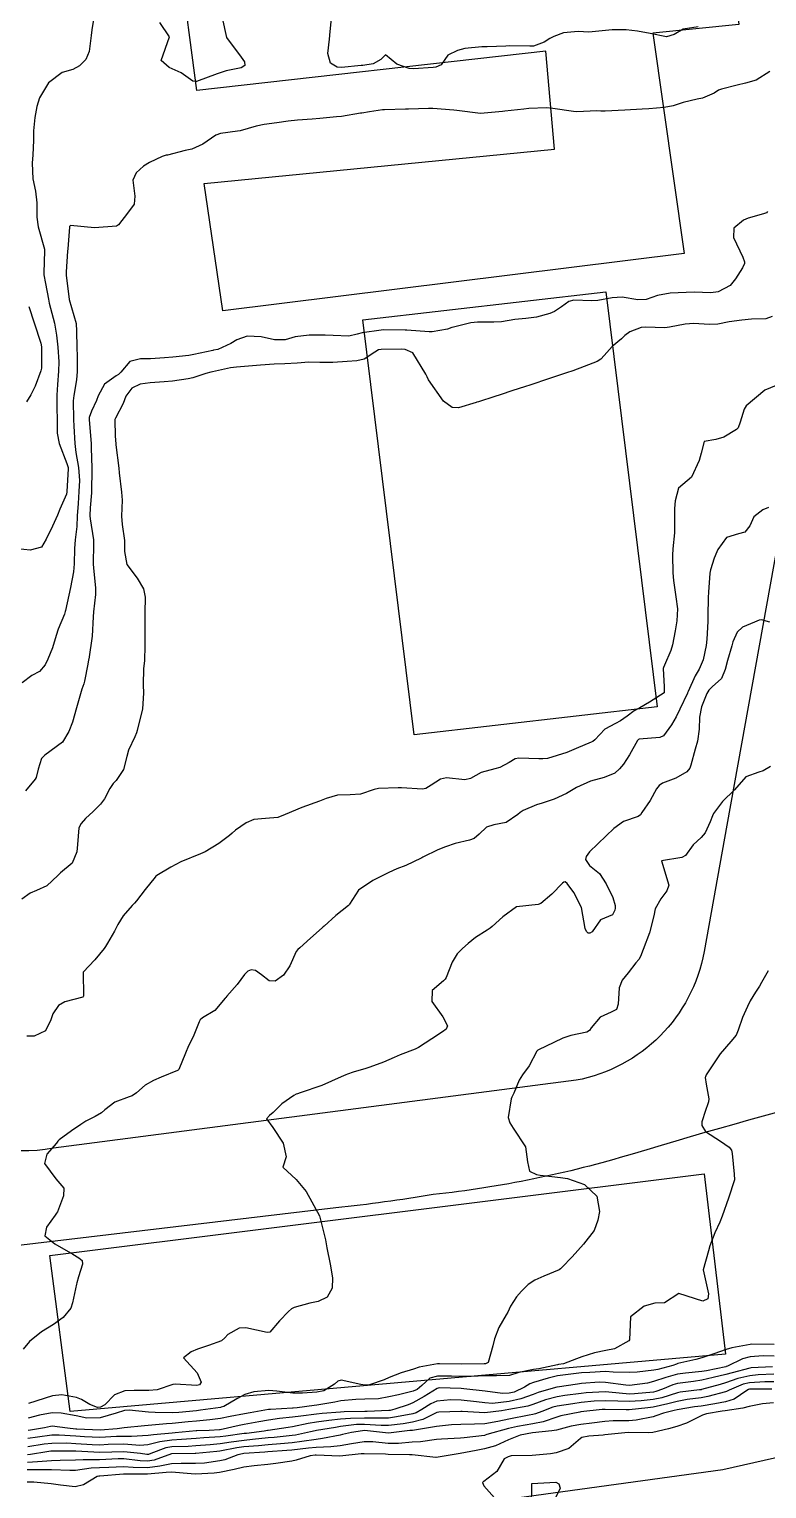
# Model space of a CAD drawing. Header units: metres. Extents: x 286371 to 293043, y 7462578 to 7466404.
# Drawn here: x 292147.9 to 292209.3, y 7462792.6 to 7462914.2 of the extents above; entities that cross this region are included whole.
import ezdxf

# ---------------------------------------------------------------- set-up
doc = ezdxf.new("R2010")
doc.units = ezdxf.units.M
doc.header["$MEASUREMENT"] = 0
for name, color, linetype in [('Curvas de Nivel 1m', 11, 'Continuous'), ('Curvas de Nivel 5m', 15, 'Continuous'), ('Edificações', 30, 'Continuous'), ('Linha Férrea', 20, 'Continuous'), ('Vias primárias', 230, 'Continuous')]:
    doc.layers.add(name, color=color, linetype=linetype)

msp = doc.modelspace()

# ---------------------------------------------------------------- linework, layer by layer
at = {"layer": 'Curvas de Nivel 1m', "flags": 128}
for points, elevation in [([(292153.39, 7462915.65), (292153.12, 7462914.13), (292153.07, 7462913.65), (292152.91, 7462912.32), (292152.63, 7462911.66), (292152.11, 7462911.11), (292151.55, 7462910.81), (292150.67, 7462910.57), (292149.53, 7462909.7), (292148.78, 7462908.46), (292148.55, 7462907.72), (292148.39, 7462906.82), (292148.27, 7462905.72), (292148.27, 7462904.91), (292148.23, 7462903.72), (292148.15, 7462903.01), (292148.21, 7462901.72), (292148.43, 7462900.69), (292148.54, 7462899.72), (292148.55, 7462898.53), (292148.66, 7462897.71), (292149.18, 7462895.84), (292149.2, 7462895.71), (292149.13, 7462893.87), (292149.14, 7462893.71), (292149.27, 7462892.99), (292149.51, 7462891.7), (292149.59, 7462891.36), (292150.03, 7462889.69), (292150.2, 7462888.7), (292150.31, 7462887.69), (292150.38, 7462886.48), (292150.36, 7462885.69), (292150.27, 7462884.57), (292150.22, 7462883.69), (292150.22, 7462882.58), (292150.23, 7462881.69), (292150.25, 7462880.52), (292150.4, 7462879.68), (292151.05, 7462878), (292151.15, 7462877.67), (292151.16, 7462877.55), (292151.06, 7462875.67), (292151.05, 7462875.64), (292151.01, 7462875.44), (292150.47, 7462874.21), (292150.26, 7462873.69), (292149.86, 7462872.8), (292149.34, 7462871.7), (292148.94, 7462871.03), (292147.99, 7462870.78), (292146.94, 7462870.89)], 733), ([(292203.61, 7462914.36), (292202.34, 7462914.16), (292201.6, 7462913.74), (292200.96, 7462913.54), (292199.6, 7462913.82), (292198.54, 7462914.01), (292197.6, 7462914.11), (292196.45, 7462914.13), (292195.6, 7462914.03), (292194.5, 7462913.92), (292193.6, 7462913.97), (292192.4, 7462913.86), (292191.59, 7462913.57), (292191.26, 7462913.39), (292190.78, 7462913.08), (292189.9, 7462912.77), (292189.58, 7462912.75), (292187.92, 7462912.78), (292187.58, 7462912.77), (292186.03, 7462912.7), (292185.58, 7462912.69), (292184.19, 7462912.56), (292183.57, 7462912.4), (292182.76, 7462912), (292182.21, 7462911.2), (292181.75, 7462911.01), (292181.55, 7462910.99), (292179.9, 7462910.88), (292179.55, 7462910.91), (292178.53, 7462911.26), (292177.57, 7462912.03), (292177.18, 7462911.66), (292176.55, 7462911.29), (292175.69, 7462911.16), (292175.55, 7462911.15), (292173.9, 7462910.98), (292173.55, 7462911.01), (292172.99, 7462911.34), (292172.77, 7462912.15), (292172.9, 7462913.34), (292172.96, 7462913.99), (292173.1, 7462915.34)], 733), ([(292163.99, 7462915.11), (292164.34, 7462913.47), (292165.57, 7462911.84), (292165.84, 7462911.45), (292165.87, 7462911.14), (292165.56, 7462910.96), (292164.32, 7462910.7), (292163.55, 7462910.45), (292161.84, 7462909.82), (292161.54, 7462909.84), (292160.56, 7462910.54), (292159.56, 7462910.99), (292158.9, 7462911.56), (292159.59, 7462913.54), (292158.78, 7462914.73)], 733), ([(292209.55, 7462910.64), (292208.42, 7462909.92), (292207.54, 7462909.68), (292206.84, 7462909.52), (292205.53, 7462909.17), (292205.3, 7462909.08), (292204.92, 7462908.85), (292203.96, 7462908.43), (292203.52, 7462908.33), (292202.34, 7462908.06), (292201.51, 7462907.79), (292200.78, 7462907.64), (292199.5, 7462907.54), (292198.94, 7462907.51), (292197.5, 7462907.42), (292195.85, 7462907.35), (292195.5, 7462907.35), (292195.15, 7462907.36), (292193.5, 7462907.29), (292193.22, 7462907.31), (292191.5, 7462907.58), (292190.96, 7462907.62), (292189.5, 7462907.56), (292189.08, 7462907.52), (292187.5, 7462907.35), (292187.3, 7462907.32), (292185.49, 7462907.15), (292183.5, 7462907.41), (292183.25, 7462907.44), (292181.5, 7462907.58), (292181.14, 7462907.58), (292179.5, 7462907.52), (292179.23, 7462907.52), (292177.5, 7462907.46), (292177.33, 7462907.45), (292176.23, 7462907.29), (292175.6, 7462907.19), (292175.49, 7462907.17), (292173.91, 7462906.91), (292173.49, 7462906.86), (292172.1, 7462906.74), (292171.48, 7462906.68), (292170.26, 7462906.6), (292169.48, 7462906.5), (292168.53, 7462906.36), (292167.48, 7462906.24), (292166.81, 7462906.1), (292165.47, 7462905.72), (292165.25, 7462905.68), (292163.83, 7462905.49), (292163.46, 7462905.35), (292162.37, 7462904.6), (292161.45, 7462904.19), (292160.91, 7462904.06), (292159.44, 7462903.69), (292159.33, 7462903.67), (292158.98, 7462903.56), (292157.93, 7462903.08), (292157.43, 7462902.77), (292156.81, 7462902.2), (292156.54, 7462901.6), (292156.7, 7462900.28), (292156.64, 7462899.6), (292156.11, 7462898.86), (292155.35, 7462897.89), (292155.18, 7462897.78), (292153.34, 7462897.64), (292151.35, 7462897.83), (292151.27, 7462897.75), (292151.26, 7462897.68), (292151.12, 7462895.88), (292151.11, 7462895.68), (292150.99, 7462893.97), (292151, 7462893.68), (292151.25, 7462891.67), (292151.82, 7462889.67), (292151.85, 7462889.03), (292151.88, 7462887.66), (292151.91, 7462886.94), (292151.92, 7462885.66), (292151.86, 7462884.96), (292151.62, 7462883.67), (292151.58, 7462883.22), (292151.6, 7462881.67), (292151.64, 7462881.12), (292151.71, 7462879.66), (292151.8, 7462878.92), (292152.03, 7462877.66), (292152.1, 7462876.59), (292152.06, 7462875.66), (292151.98, 7462874.68), (292151.92, 7462873.66), (292151.87, 7462872.76), (292151.75, 7462871.66), (292151.69, 7462870.92), (292151.65, 7462869.66), (292151.61, 7462868.97), (292151.36, 7462867.67), (292150.94, 7462865.76), (292150.92, 7462865.68), (292150.86, 7462865.47), (292150.33, 7462864.2), (292150.15, 7462863.69), (292149.85, 7462862.66), (292149.48, 7462861.7), (292149.25, 7462861.24), (292148.78, 7462860.68), (292148.14, 7462860.35), (292147.34, 7462859.74)], 732), ([(292209.38, 7462898.99), (292209.29, 7462898.88), (292209.04, 7462898.79), (292207.75, 7462898.43), (292207.37, 7462898.27), (292206.58, 7462897.6), (292206.54, 7462896.83), (292207.31, 7462895.18), (292207.46, 7462894.81), (292207.46, 7462894.65), (292207.3, 7462894.29), (292206.71, 7462893.39), (292206.26, 7462892.83), (292205.27, 7462892.29), (292204.64, 7462892.23), (292203.26, 7462892.27), (292201.94, 7462892.22), (292201.26, 7462892.18), (292200.2, 7462891.99), (292199.26, 7462891.67), (292198.58, 7462891.63), (292197.26, 7462891.86), (292196.44, 7462891.8), (292195.26, 7462891.58), (292194.71, 7462891.56), (292193.26, 7462891.61), (292192.82, 7462891.49), (292192.23, 7462891.05), (292191.64, 7462890.67), (292191.25, 7462890.5), (292190.13, 7462890.19), (292189.24, 7462890.09), (292188.35, 7462890), (292187.23, 7462889.81), (292186.6, 7462889.77), (292185.23, 7462889.78), (292184.68, 7462889.71), (292183.23, 7462889.37), (292183.09, 7462889.32), (292182.72, 7462889.19), (292181.45, 7462888.98), (292181.22, 7462888.98), (292179.35, 7462889.11), (292179.22, 7462889.11), (292177.37, 7462889.13), (292177.22, 7462889.12), (292175.63, 7462888.88), (292175.22, 7462888.77), (292174.51, 7462888.61), (292173.21, 7462888.65), (292172.55, 7462888.69), (292171.21, 7462888.7), (292170.06, 7462888.54), (292169.21, 7462888.3), (292168.34, 7462888.29), (292167.21, 7462888.54), (292166.06, 7462888.6), (292165.21, 7462888.3), (292164.69, 7462887.99), (292163.63, 7462887.49), (292163.25, 7462887.43), (292163.19, 7462887.42), (292161.63, 7462887.07), (292161.19, 7462887), (292159.87, 7462886.86), (292159.18, 7462886.8), (292158.02, 7462886.73), (292157.18, 7462886.71), (292156.28, 7462886.49), (292155.54, 7462885.61), (292155.35, 7462885.42), (292155.16, 7462885.3), (292154.17, 7462884.6), (292153.66, 7462883.64), (292153.52, 7462883.25), (292153.11, 7462882.37), (292152.92, 7462881.83), (292152.91, 7462881.65), (292153.06, 7462879.66), (292153.07, 7462879.27), (292153.12, 7462877.64), (292153.12, 7462877.57), (292153.11, 7462875.64), (292153.11, 7462875.55), (292152.99, 7462874.32), (292152.96, 7462873.67), (292152.95, 7462873.64), (292152.98, 7462873.4), (292153.27, 7462871.64), (292153.28, 7462871.31), (292153.24, 7462869.64), (292153.26, 7462869.29), (292153.44, 7462867.64), (292153.43, 7462867.09), (292153.27, 7462865.64), (292153.25, 7462865.23), (292153.17, 7462863.64), (292152.87, 7462861.72), (292152.85, 7462861.65), (292152.79, 7462861.29), (292152.53, 7462859.89), (292152.46, 7462859.66), (292152.3, 7462859.2), (292151.85, 7462857.67), (292151.51, 7462856.47), (292151.22, 7462855.68), (292150.69, 7462854.79), (292149.22, 7462853.71), (292148.95, 7462853.43), (292148.66, 7462852.55), (292148.49, 7462851.87), (292148.4, 7462851.72), (292147.6, 7462850.76)], 731), ([(292147.89, 7462891.08), (292148.32, 7462889.72), (292148.88, 7462888.03), (292148.95, 7462887.71), (292148.93, 7462885.95), (292148.89, 7462885.71), (292148.41, 7462884.45), (292148.04, 7462883.72), (292147.7, 7462883.15)], 734), ([(292210.71, 7462884.76), (292209.14, 7462884.12), (292207.59, 7462882.82), (292207.42, 7462882.52), (292207.1, 7462881.44), (292206.94, 7462880.98), (292206.78, 7462880.83), (292205.73, 7462880.2), (292205.08, 7462880), (292204.11, 7462879.83), (292203.85, 7462878.87), (292203.68, 7462878.25), (292203.03, 7462876.88), (292201.97, 7462875.95), (292201.69, 7462874.9), (292201.63, 7462874.27), (292201.62, 7462872.9), (292201.62, 7462872.24), (292201.49, 7462870.91), (292201.46, 7462870.38), (292201.49, 7462868.91), (292201.54, 7462868.27), (292201.73, 7462866.9), (292201.87, 7462865.9), (292201.82, 7462864.9), (292201.67, 7462864.07), (292201.46, 7462862.9), (292201.31, 7462862.42), (292200.8, 7462861.22), (292200.7, 7462861.01), (292200.69, 7462860.92), (292200.76, 7462859.41), (292200.77, 7462858.91), (292199.55, 7462858.14), (292198.74, 7462857.66), (292198.27, 7462857.41), (292197.7, 7462856.96), (292197.12, 7462856.57), (292196.71, 7462856.36), (292195.83, 7462855.87), (292194.99, 7462855), (292194.83, 7462854.86), (292194.69, 7462854.79), (292193.44, 7462854.26), (292192.68, 7462853.95), (292191.05, 7462853.45), (292190.67, 7462853.4), (292190.34, 7462853.41), (292188.68, 7462853.48), (292188.37, 7462853.42), (292187.86, 7462853.12), (292187.1, 7462852.7), (292186.66, 7462852.57), (292185.54, 7462852.27), (292184.65, 7462851.76), (292184.18, 7462851.65), (292182.65, 7462851.83), (292182.14, 7462851.72), (292181.37, 7462851.21), (292180.92, 7462850.94), (292180.64, 7462850.88), (292178.9, 7462850.99), (292178.64, 7462850.99), (292176.98, 7462850.94), (292176.64, 7462850.86), (292175.48, 7462850.46), (292174.63, 7462850.41), (292173.58, 7462850.38), (292172.63, 7462850.11), (292172.08, 7462849.9), (292170.61, 7462849.37), (292169.23, 7462848.77), (292168.6, 7462848.53), (292167.58, 7462848.44), (292166.6, 7462848.35), (292165.97, 7462848.07), (292165.09, 7462847.46), (292164.81, 7462847.23), (292164.58, 7462847.04), (292163.7, 7462846.35), (292162.56, 7462845.67), (292162.18, 7462845.5), (292160.54, 7462844.84), (292159.7, 7462844.38), (292158.53, 7462843.7), (292158.45, 7462843.64), (292158.39, 7462843.57), (292157.56, 7462842.52), (292156.85, 7462841.59), (292156.68, 7462841.4), (292156.49, 7462841.2), (292155.74, 7462840.34), (292155.29, 7462839.61), (292155.02, 7462839.05), (292154.44, 7462838.05), (292154.27, 7462837.79), (292154.15, 7462837.63), (292153.38, 7462836.68), (292152.4, 7462835.65), (292152.43, 7462833.65), (292152.42, 7462833.61), (292152.37, 7462833.57), (292150.87, 7462833.17), (292150.36, 7462832.86), (292149.88, 7462832.17), (292149.73, 7462831.69), (292149.27, 7462830.75), (292148.32, 7462830.33), (292147.71, 7462830.33)], 729), ([(292209.45, 7462874.34), (292208.99, 7462874.16), (292208.23, 7462873.56), (292207.9, 7462872.81), (292207.49, 7462872.29), (292206.96, 7462872.15), (292205.96, 7462871.84), (292205.24, 7462870.85), (292205.15, 7462870.64), (292204.93, 7462870.11), (292204.63, 7462869.15), (292204.58, 7462868.86), (292204.46, 7462867.29), (292204.43, 7462866.86), (292204.4, 7462865.32), (292204.4, 7462864.86), (292204.32, 7462863.38), (292204.25, 7462862.86), (292204.01, 7462861.65), (292203.68, 7462860.87), (292203.35, 7462860.31), (292202.76, 7462859.01), (292202.72, 7462858.92), (292202.71, 7462858.89), (292202.08, 7462857.54), (292201.76, 7462856.9), (292201.39, 7462856.23), (292200.7, 7462855.33), (292200.42, 7462855.19), (292198.7, 7462855.04), (292198.62, 7462855.02), (292198.56, 7462854.95), (292197.89, 7462853.74), (292197.37, 7462852.96), (292197.05, 7462852.57), (292196.65, 7462852.22), (292195.78, 7462851.86), (292194.64, 7462851.54), (292193.47, 7462851.03), (292192.63, 7462850.53), (292191.62, 7462850.06), (292190.61, 7462849.73), (292190.13, 7462849.57), (292189.03, 7462849.1), (292188.77, 7462848.93), (292188.6, 7462848.77), (292187.61, 7462848.1), (292186.59, 7462847.92), (292185.99, 7462847.73), (292185.36, 7462847.15), (292184.94, 7462846.78), (292184.57, 7462846.64), (292183.37, 7462846.37), (292182.56, 7462846.09), (292181.94, 7462845.82), (292180.67, 7462845.22), (292180.59, 7462845.18), (292180.54, 7462845.15), (292179.26, 7462844.52), (292178.53, 7462844.24), (292177.84, 7462843.95), (292176.51, 7462843.28), (292175.33, 7462842.48), (292174.57, 7462841.31), (292174.54, 7462841.26), (292174.48, 7462841.21), (292173.44, 7462840.36), (292172.46, 7462839.49), (292172.39, 7462839.42), (292172.31, 7462839.35), (292171.33, 7462838.47), (292170.43, 7462837.68), (292170.27, 7462837.54), (292170.15, 7462837.38), (292169.61, 7462836.18), (292169.07, 7462835.39), (292168.39, 7462834.89), (292167.89, 7462834.92), (292167.26, 7462835.43), (292166.74, 7462835.78), (292166.4, 7462835.83), (292166.12, 7462835.72), (292165.85, 7462835.45), (292165.22, 7462834.63), (292164.37, 7462833.64), (292164.29, 7462833.55), (292164.24, 7462833.48), (292163.37, 7462832.46), (292162.34, 7462831.84), (292162.16, 7462831.68), (292162.07, 7462831.51), (292161.56, 7462830.27), (292161.18, 7462829.52), (292160.92, 7462828.9), (292160.38, 7462827.53), (292160.32, 7462827.49), (292160.27, 7462827.47), (292158.91, 7462826.91), (292158.26, 7462826.63), (292157.58, 7462826.24), (292156.84, 7462825.59), (292156.49, 7462825.34), (292156.24, 7462825.26), (292155.03, 7462824.81), (292154.22, 7462824.19), (292153.92, 7462823.93), (292153.4, 7462823.64), (292152.62, 7462823.23), (292152.2, 7462822.97), (292151.43, 7462822.43), (292150.4, 7462821.68), (292150.29, 7462821.58), (292150.18, 7462821.42), (292149.39, 7462820.48), (292149.18, 7462819.7), (292150.14, 7462818.43), (292150.79, 7462817.67), (292150.78, 7462817.01), (292150.26, 7462815.68), (292150.2, 7462815.57), (292150.09, 7462815.41), (292149.35, 7462814.42), (292149.23, 7462813.7), (292150.05, 7462813.02), (292151.55, 7462812.15), (292152.04, 7462811.87), (292152.32, 7462811.65), (292152.36, 7462811.32), (292152.01, 7462810.29), (292151.88, 7462809.79), (292151.85, 7462809.66), (292151.53, 7462808.11), (292151.37, 7462807.66), (292150.75, 7462806.88), (292149.95, 7462806.3), (292148.94, 7462805.7), (292147.93, 7462804.89), (292147.41, 7462804.24)], 728), ([(292209.56, 7462864.78), (292208.86, 7462864.99), (292208.68, 7462864.97), (292208.29, 7462864.8), (292207.28, 7462864.38), (292206.84, 7462863.97), (292206.49, 7462863.16), (292206.4, 7462862.83), (292206.03, 7462861.61), (292205.85, 7462860.84), (292205.53, 7462860.09), (292204.76, 7462859.41), (292204.49, 7462859.13), (292204.33, 7462858.86), (292203.87, 7462857.74), (292203.7, 7462856.87), (292203.69, 7462855.88), (292203.55, 7462854.87), (292203.35, 7462854.21), (292203, 7462852.88), (292202.9, 7462852.64), (292202.66, 7462852.34), (292201.73, 7462851.81), (292200.64, 7462851.38), (292200.35, 7462851.2), (292200.14, 7462850.92), (292199.6, 7462849.95), (292198.92, 7462848.94), (292198.79, 7462848.76), (292198.6, 7462848.6), (292197.38, 7462848.18), (292196.58, 7462847.6), (292195.94, 7462846.99), (292194.55, 7462845.68), (292194.27, 7462845.29), (292194.22, 7462845.02), (292194.54, 7462844.53), (292195.38, 7462843.85), (292195.94, 7462842.99), (292196.5, 7462841.87), (292196.7, 7462841.19), (292196.69, 7462840.98), (292196.65, 7462840.81), (292196.48, 7462840.42), (292195.46, 7462840.01), (292194.78, 7462839.01), (292194.58, 7462838.89), (292194.45, 7462838.89), (292194.29, 7462839.02), (292194.2, 7462839.27), (292193.88, 7462841.02), (292193.26, 7462842.28), (292192.7, 7462843.04), (292192.52, 7462843.16), (292192.42, 7462843.14), (292192.31, 7462843.05), (292191.41, 7462842.15), (292190.49, 7462841.37), (292190.28, 7462841.29), (292188.48, 7462841.1), (292187.34, 7462840.25), (292186.46, 7462839.46), (292186.29, 7462839.3), (292186.04, 7462839.14), (292185.06, 7462838.54), (292184.44, 7462838.03), (292183.99, 7462837.62), (292183.55, 7462837.18), (292183.11, 7462836.49), (292182.62, 7462835.19), (292182.54, 7462835.05), (292182.39, 7462834.93), (292181.47, 7462834.12), (292181.44, 7462833.21), (292182.35, 7462831.94), (292182.74, 7462831.19), (292182.62, 7462830.9), (292182.33, 7462830.68), (292181.42, 7462830.1), (292180.31, 7462829.36), (292180.22, 7462829.31), (292180.04, 7462829.23), (292178.79, 7462828.75), (292178.29, 7462828.54), (292177.4, 7462828.16), (292176.28, 7462827.74), (292175.94, 7462827.63), (292174.89, 7462827.31), (292174.42, 7462827.16), (292174.27, 7462827.11), (292173.87, 7462826.92), (292172.26, 7462826.2), (292170.46, 7462825.59), (292170.25, 7462825.52), (292170.15, 7462825.48), (292169.95, 7462825.39), (292168.95, 7462824.68), (292168.22, 7462823.97), (292167.92, 7462823.72), (292167.67, 7462823.42), (292168.2, 7462822.71), (292169.06, 7462821.4), (292169.31, 7462820.26), (292169.04, 7462819.4), (292170.14, 7462818.38), (292170.96, 7462817.37), (292172.09, 7462815.35), (292172.57, 7462813.35), (292172.7, 7462812.7), (292172.97, 7462811.34), (292173.15, 7462810.2), (292173.13, 7462809.34), (292172.73, 7462808.59), (292171.98, 7462808.22), (292171.27, 7462808.07), (292169.97, 7462807.73), (292169.75, 7462807.61), (292169.5, 7462807.39), (292168.74, 7462806.62), (292167.94, 7462805.68), (292167.72, 7462805.64), (292165.95, 7462806.02), (292165.38, 7462806.01), (292164.45, 7462805.47), (292164.21, 7462805.19), (292163.93, 7462804.94), (292162.85, 7462804.56), (292161.92, 7462804.25), (292161.4, 7462804.03), (292160.77, 7462803.52), (292161.89, 7462802.27), (292162.22, 7462801.5), (292162.09, 7462801.28), (292161.87, 7462801.22), (292160.06, 7462801.34), (292159.87, 7462801.32), (292158.56, 7462800.86), (292157.86, 7462800.8), (292156.65, 7462800.8), (292155.87, 7462800.79), (292155.01, 7462800.46), (292154.22, 7462799.62), (292153.84, 7462799.41), (292153.61, 7462799.4), (292152.97, 7462799.64), (292152.27, 7462800.06), (292151.86, 7462800.22), (292150.63, 7462800.45), (292149.86, 7462800.37), (292147.85, 7462799.72)], 727), ([(292209.61, 7462852.78), (292209.02, 7462852.42), (292208.66, 7462852.31), (292207.56, 7462851.9), (292206.63, 7462850.82), (292205.61, 7462849.85), (292204.88, 7462848.85), (292204.78, 7462848.67), (292204.59, 7462848.16), (292204.18, 7462847.26), (292203.84, 7462846.87), (292203.18, 7462846.26), (292202.55, 7462845.37), (292202.25, 7462845.19), (292200.54, 7462844.91), (292201.15, 7462842.9), (292201, 7462842.42), (292200.5, 7462841.75), (292200.03, 7462840.92), (292199.9, 7462840.35), (292199.54, 7462838.93), (292199.03, 7462837.54), (292198.8, 7462836.95), (292198.66, 7462836.71), (292198.42, 7462836.41), (292197.77, 7462835.6), (292197.27, 7462834.97), (292197.03, 7462834.33), (292196.95, 7462832.98), (292196.79, 7462832.54), (292196.35, 7462832.31), (292195.45, 7462831.9), (292194.68, 7462831.01), (292194.55, 7462830.79), (292194.33, 7462830.64), (292192.99, 7462830.36), (292192.32, 7462830.15), (292191.58, 7462829.79), (292190.31, 7462829.18), (292190.24, 7462829.14), (292190.16, 7462829.08), (292189.53, 7462827.84), (292188.99, 7462827.09), (292188.71, 7462826.65), (292188.25, 7462825.56), (292188.1, 7462825.25), (292188.04, 7462825.11), (292187.79, 7462823.54), (292187.92, 7462823.11), (292188.21, 7462822.66), (292189.22, 7462821.09), (292189.38, 7462819.86), (292189.55, 7462819.08), (292190.14, 7462818.81), (292190.46, 7462818.75), (292192.14, 7462818.55), (292192.71, 7462818.46), (292194.13, 7462817.96), (292195.15, 7462817), (292195.38, 7462815.71), (292195.25, 7462815), (292194.94, 7462814.13), (292194.05, 7462813.01), (292193.12, 7462811.95), (292192.24, 7462811.04), (292192.13, 7462810.93), (292192.02, 7462810.85), (292190.75, 7462810.33), (292190.01, 7462810.01), (292189.45, 7462809.63), (292188.9, 7462809.09), (292188.47, 7462808.61), (292187.97, 7462807.82), (292187.75, 7462807.33), (292187.62, 7462807.11), (292187.02, 7462806.05), (292186.65, 7462805.12), (292186.51, 7462804.54), (292186.11, 7462803.13), (292185.9, 7462803.03), (292185.78, 7462803.02), (292183.9, 7462803.01), (292182.08, 7462803.02), (292181.9, 7462803.02), (292180.38, 7462802.74), (292179.89, 7462802.58), (292178.87, 7462802.27), (292177.88, 7462801.88), (292177.46, 7462801.69), (292176.24, 7462801.29), (292175.92, 7462801.25), (292175.87, 7462801.25), (292175.53, 7462801.3), (292173.88, 7462801.67), (292173.61, 7462801.6), (292173.34, 7462801.33), (292172.43, 7462800.78), (292171.86, 7462800.66), (292170.66, 7462800.58), (292169.86, 7462800.59), (292168.52, 7462800.75), (292167.86, 7462800.8), (292166.6, 7462800.7), (292165.86, 7462800.48), (292165.19, 7462800.12), (292164.11, 7462799.47), (292163.9, 7462799.41), (292163.84, 7462799.4), (292162.17, 7462799.17), (292161.84, 7462799.13), (292160.38, 7462798.98), (292159.84, 7462798.96), (292158.4, 7462798.99), (292157.84, 7462799.02), (292156.25, 7462799.17), (292155.84, 7462799.15), (292155.16, 7462798.93), (292153.83, 7462798.53), (292152.7, 7462798.52), (292151.83, 7462798.7), (292150.59, 7462798.93), (292149.84, 7462798.96), (292148.78, 7462798.76), (292147.84, 7462798.52)], 726), ([(292209.93, 7462804.65), (292208.07, 7462804.66), (292207.93, 7462804.65), (292206.4, 7462804.35), (292205.92, 7462804.22), (292204.91, 7462803.86), (292203.91, 7462803.52), (292203.41, 7462803.38), (292201.91, 7462803.05), (292201.79, 7462803.01), (292201.48, 7462802.9), (292200.25, 7462802.57), (292199.9, 7462802.5), (292198.51, 7462802.33), (292197.89, 7462802.3), (292196.52, 7462802.35), (292195.89, 7462802.38), (292194.57, 7462802.32), (292193.89, 7462802.27), (292192.77, 7462802.15), (292191.89, 7462802.02), (292191.11, 7462801.83), (292189.88, 7462801.48), (292189.59, 7462801.37), (292189.14, 7462801.09), (292188.29, 7462800.68), (292187.87, 7462800.58), (292187.3, 7462800.55), (292185.87, 7462800.75), (292184.08, 7462800.96), (292183.87, 7462800.97), (292182.05, 7462801.02), (292181.87, 7462800.97), (292180.78, 7462800.3), (292179.85, 7462799.79), (292179.46, 7462799.63), (292178.36, 7462799.26), (292177.95, 7462799.15), (292177.84, 7462799.14), (292176.06, 7462799.07), (292175.84, 7462799.07), (292174.13, 7462799.03), (292173.84, 7462799.01), (292172.3, 7462798.89), (292171.84, 7462798.84), (292170.53, 7462798.68), (292169.83, 7462798.59), (292168.76, 7462798.47), (292167.83, 7462798.35), (292167.04, 7462798.21), (292165.82, 7462797.98), (292165.38, 7462797.89), (292163.82, 7462797.54), (292163.75, 7462797.54), (292162.9, 7462797.49), (292161.87, 7462797.45), (292161.81, 7462797.44), (292160.06, 7462797.29), (292159.81, 7462797.27), (292158.25, 7462797.12), (292157.81, 7462797.05), (292156.42, 7462796.97), (292155.81, 7462796.99), (292155.17, 7462796.98), (292153.8, 7462796.9), (292152.51, 7462796.94), (292151.8, 7462797), (292150.4, 7462797.1), (292149.8, 7462797.08), (292148.6, 7462796.92), (292147.81, 7462796.81)], 724), ([(292209.92, 7462803.66), (292209, 7462803.7), (292207.92, 7462803.61), (292207.28, 7462803.45), (292206.05, 7462802.83), (292205.94, 7462802.8), (292205.9, 7462802.78), (292204.29, 7462802.46), (292203.9, 7462802.4), (292202.53, 7462802.25), (292201.89, 7462802.16), (292200.9, 7462801.9), (292199.88, 7462801.55), (292199.38, 7462801.43), (292197.88, 7462801.24), (292197.59, 7462801.25), (292195.88, 7462801.49), (292195.37, 7462801.5), (292193.88, 7462801.39), (292193.55, 7462801.35), (292191.87, 7462801.09), (292191.84, 7462801.08), (292191.72, 7462801.05), (292190.29, 7462800.65), (292189.87, 7462800.49), (292188.83, 7462800.12), (292187.86, 7462799.9), (292186.47, 7462799.74), (292185.85, 7462799.77), (292185.15, 7462799.86), (292183.86, 7462800), (292183.01, 7462800.04), (292181.85, 7462799.92), (292181.36, 7462799.71), (292180.61, 7462799.22), (292180.12, 7462798.95), (292179.84, 7462798.87), (292178.48, 7462798.61), (292177.83, 7462798.52), (292176.62, 7462798.5), (292175.83, 7462798.51), (292174.66, 7462798.49), (292173.83, 7462798.41), (292172.86, 7462798.31), (292171.83, 7462798.17), (292171.14, 7462798.05), (292169.82, 7462797.78), (292169.48, 7462797.72), (292167.81, 7462797.47), (292167.76, 7462797.47), (292167.47, 7462797.42), (292166.01, 7462797.24), (292165.81, 7462797.22), (292164.27, 7462797.01), (292163.81, 7462796.96), (292162.44, 7462796.86), (292161.8, 7462796.82), (292160.6, 7462796.72), (292159.8, 7462796.68), (292158.8, 7462796.55), (292157.79, 7462796.29), (292157.13, 7462796.24), (292155.8, 7462796.34), (292154.48, 7462796.31), (292153.79, 7462796.27), (292153.15, 7462796.29), (292151.79, 7462796.38), (292151.05, 7462796.42), (292149.79, 7462796.41), (292149.16, 7462796.34), (292147.79, 7462796.12)], 723), ([(292209.89, 7462802.16), (292208.58, 7462802.11), (292207.89, 7462802.04), (292206.9, 7462801.81), (292205.88, 7462801.45), (292205.42, 7462801.31), (292203.87, 7462800.89), (292203.86, 7462800.88), (292203.71, 7462800.87), (292202.09, 7462800.67), (292201.87, 7462800.62), (292200.57, 7462800.21), (292199.86, 7462800.06), (292198.86, 7462799.94), (292197.86, 7462799.89), (292196.9, 7462799.92), (292195.86, 7462799.96), (292194.95, 7462799.91), (292193.86, 7462799.8), (292193.17, 7462799.71), (292191.85, 7462799.51), (292191.49, 7462799.41), (292190.58, 7462799.06), (292190.05, 7462798.86), (292189.84, 7462798.82), (292189.53, 7462798.77), (292187.83, 7462798.43), (292186.93, 7462798.22), (292185.83, 7462798.04), (292184.97, 7462798.01), (292183.83, 7462797.98), (292183.07, 7462797.94), (292181.82, 7462797.82), (292181.31, 7462797.72), (292179.82, 7462797.49), (292179.59, 7462797.47), (292177.81, 7462797.26), (292175.82, 7462797.47), (292175.65, 7462797.46), (292174.74, 7462797.31), (292173.99, 7462797.14), (292173.81, 7462797.1), (292172.34, 7462796.81), (292171.8, 7462796.73), (292170.61, 7462796.56), (292169.8, 7462796.45), (292168.83, 7462796.36), (292167.8, 7462796.28), (292167.01, 7462796.21), (292165.79, 7462796.11), (292165.21, 7462796.03), (292163.79, 7462795.76), (292163.54, 7462795.73), (292161.78, 7462795.56), (292161.73, 7462795.56), (292159.78, 7462795.54), (292159.76, 7462795.53), (292158.31, 7462795.02), (292157.77, 7462794.93), (292157.15, 7462794.96), (292155.78, 7462795.13), (292155.31, 7462795.13), (292153.78, 7462795.05), (292152.4, 7462795.03), (292151.77, 7462795.01), (292150.48, 7462794.98), (292149.77, 7462794.95), (292148.62, 7462794.86), (292147.77, 7462794.82)], 721), ([(292209.78, 7462802.78), (292208.02, 7462802.69), (292207.9, 7462802.67), (292206.43, 7462802.29), (292205.89, 7462802.14), (292204.86, 7462801.88), (292203.89, 7462801.67), (292203.2, 7462801.56), (292201.88, 7462801.38), (292201.5, 7462801.28), (292200.62, 7462800.91), (292200.08, 7462800.72), (292199.87, 7462800.67), (292198.3, 7462800.52), (292197.87, 7462800.51), (292196.17, 7462800.68), (292195.87, 7462800.7), (292194.27, 7462800.61), (292193.87, 7462800.57), (292192.51, 7462800.39), (292191.86, 7462800.28), (292190.9, 7462800.02), (292189.85, 7462799.64), (292189.42, 7462799.51), (292187.85, 7462799.23), (292187.22, 7462799.12), (292185.84, 7462798.96), (292183.96, 7462799.05), (292183.84, 7462799.06), (292182.02, 7462799.02), (292181.84, 7462798.97), (292180.67, 7462798.39), (292179.83, 7462798.16), (292179.03, 7462798.04), (292177.82, 7462797.9), (292177.2, 7462797.89), (292175.82, 7462797.98), (292175.16, 7462797.97), (292173.82, 7462797.8), (292173.41, 7462797.74), (292171.82, 7462797.47), (292171.72, 7462797.45), (292171.33, 7462797.36), (292170.09, 7462797.1), (292169.81, 7462797.06), (292168.3, 7462796.91), (292167.81, 7462796.86), (292166.51, 7462796.73), (292165.8, 7462796.66), (292164.74, 7462796.52), (292163.8, 7462796.37), (292162.99, 7462796.29), (292161.79, 7462796.19), (292161.16, 7462796.15), (292159.79, 7462796.11), (292159.3, 7462796.03), (292158.04, 7462795.56), (292157.85, 7462795.49), (292157.78, 7462795.48), (292157.7, 7462795.48), (292157.19, 7462795.57), (292155.79, 7462795.71), (292153.79, 7462795.64), (292151.79, 7462795.77), (292151.68, 7462795.77), (292149.79, 7462795.76), (292149.72, 7462795.76), (292149.39, 7462795.7), (292148.03, 7462795.48), (292147.78, 7462795.46)], 722), ([(292209.73, 7462800.92), (292207.88, 7462800.91), (292207.79, 7462800.89), (292207.64, 7462800.81), (292206.59, 7462800.1), (292205.86, 7462799.88), (292204.99, 7462799.71), (292203.85, 7462799.52), (292203.29, 7462799.44), (292201.85, 7462799.2), (292201.6, 7462799.15), (292200.7, 7462798.91), (292200.07, 7462798.69), (292199.84, 7462798.61), (292198.45, 7462798.33), (292197.83, 7462798.29), (292196.51, 7462798.29), (292195.83, 7462798.24), (292194.74, 7462798.09), (292193.83, 7462797.98), (292193.02, 7462797.84), (292191.82, 7462797.51), (292191.43, 7462797.44), (292189.82, 7462797.29), (292188.79, 7462797.09), (292187.81, 7462796.7), (292186.72, 7462796.21), (292185.8, 7462795.94), (292185.13, 7462795.82), (292183.79, 7462795.57), (292183.45, 7462795.52), (292181.78, 7462795.23), (292181.76, 7462795.23), (292179.79, 7462795.45), (292179.56, 7462795.46), (292177.79, 7462795.49), (292177.56, 7462795.5), (292175.79, 7462795.55), (292175.55, 7462795.54), (292173.78, 7462795.33), (292171.79, 7462795.43), (292171.71, 7462795.43), (292171.29, 7462795.36), (292170.15, 7462795), (292169.78, 7462794.93), (292168.44, 7462794.74), (292167.77, 7462794.66), (292166.65, 7462794.55), (292165.77, 7462794.42), (292164.99, 7462794.24), (292163.76, 7462793.97), (292163.32, 7462793.92), (292161.76, 7462793.85), (292161.4, 7462793.87), (292159.76, 7462794.02), (292159.32, 7462793.99), (292157.76, 7462793.83), (292155.99, 7462793.83), (292155.76, 7462793.83), (292153.8, 7462793.68), (292153.75, 7462793.67), (292153.72, 7462793.67), (292153.58, 7462793.64), (292152.44, 7462792.95), (292151.74, 7462792.79), (292150.51, 7462792.92), (292149.74, 7462793.03), (292148.29, 7462793.17), (292147.75, 7462793.19)], 719), ([(292209.86, 7462799.77), (292208.94, 7462799.71), (292207.85, 7462799.49), (292207.32, 7462799.34), (292205.85, 7462799.13), (292205.59, 7462799.1), (292204.29, 7462798.86), (292203.95, 7462798.76), (292203.84, 7462798.69), (292202.62, 7462798.09), (292201.83, 7462797.82), (292201.12, 7462797.61), (292199.82, 7462797.31), (292199.47, 7462797.28), (292197.82, 7462797.3), (292197.49, 7462797.29), (292195.82, 7462797.11), (292195.7, 7462797.1), (292194.51, 7462797), (292193.92, 7462796.9), (292193.81, 7462796.82), (292192.84, 7462795.98), (292191.79, 7462795.62), (292191.3, 7462795.55), (292189.79, 7462795.4), (292188.04, 7462795.36), (292187.79, 7462795.28), (292187.67, 7462795.24), (292187.44, 7462795.12), (292186.83, 7462794.07), (292185.76, 7462793.24), (292185.7, 7462793.2), (292185.66, 7462793.15), (292185.75, 7462792.86), (292187.3, 7462791.12)], 718), ([(292189.72, 7462791.08), (292189.75, 7462793.08), (292191.76, 7462793.17), (292192.01, 7462793.04), (292192.12, 7462792.67), (292191.74, 7462791.92)], 718)]:
    msp.add_lwpolyline(points, dxfattribs=dict(at, elevation=elevation))
at = {"layer": 'Curvas de Nivel 5m', "flags": 128}
for points, elevation in [([(292209.77, 7462890.24), (292209.23, 7462890.06), (292208.03, 7462890.01), (292207.23, 7462889.93), (292206.18, 7462889.79), (292205.23, 7462889.6), (292204.52, 7462889.57), (292203.23, 7462889.66), (292202.52, 7462889.6), (292201.22, 7462889.35), (292200.83, 7462889.31), (292199.22, 7462889.36), (292198.84, 7462889.33), (292197.9, 7462888.96), (292197.5, 7462888.67), (292197.21, 7462888.39), (292196.43, 7462887.75), (292195.76, 7462887), (292195.5, 7462886.68), (292195.18, 7462886.5), (292194.11, 7462886.08), (292193.16, 7462885.72), (292192.65, 7462885.55), (292191.15, 7462885.06), (292189.67, 7462884.56), (292189.14, 7462884.39), (292188.17, 7462884.08), (292187.13, 7462883.73), (292186.68, 7462883.59), (292185.31, 7462883.15), (292185.17, 7462883.11), (292185.12, 7462883.09), (292183.66, 7462882.63), (292183.12, 7462882.66), (292182.4, 7462883.2), (292181.16, 7462884.98), (292181.04, 7462885.22), (292180.94, 7462885.44), (292179.86, 7462887.23), (292179.2, 7462887.49), (292178.93, 7462887.52), (292177.2, 7462887.51), (292177, 7462887.47), (292176.68, 7462887.28), (292175.8, 7462886.68), (292175.18, 7462886.55), (292174.37, 7462886.51), (292173.18, 7462886.41), (292172.12, 7462886.42), (292171.18, 7462886.44), (292170.21, 7462886.36), (292169.18, 7462886.3), (292168.31, 7462886.29), (292167.18, 7462886.2), (292166.49, 7462886.13), (292165.17, 7462886.03), (292164.67, 7462885.97), (292163.17, 7462885.65), (292163.04, 7462885.62), (292162.61, 7462885.5), (292161.54, 7462885.14), (292161.16, 7462885.05), (292159.85, 7462884.85), (292159.15, 7462884.8), (292157.99, 7462884.73), (292157.15, 7462884.62), (292156.46, 7462884.28), (292155.96, 7462883.6), (292155.74, 7462882.99), (292155.11, 7462881.79), (292155.04, 7462881.68), (292155.03, 7462881.62), (292155.08, 7462880.3), (292155.13, 7462879.61), (292155.13, 7462879.55), (292155.37, 7462877.61), (292155.41, 7462877.24), (292155.61, 7462875.61), (292155.66, 7462874.95), (292155.61, 7462873.61), (292155.65, 7462872.93), (292155.85, 7462871.6), (292155.86, 7462870.68), (292156.05, 7462869.6), (292156.9, 7462868.45), (292157.44, 7462867.58), (292157.57, 7462866.88), (292157.55, 7462865.57), (292157.53, 7462864.89), (292157.53, 7462863.57), (292157.55, 7462862.84), (292157.51, 7462861.57), (292157.43, 7462860.93), (292157.39, 7462859.58), (292157.44, 7462858.89), (292157.36, 7462857.58), (292156.89, 7462855.78), (292156.84, 7462855.59), (292156.7, 7462855.24), (292156.17, 7462854.12), (292156.05, 7462853.6), (292155.76, 7462852.51), (292155.16, 7462851.62), (292154.91, 7462851.35), (292154.63, 7462850.94), (292154.17, 7462850.09), (292153.84, 7462849.64), (292153.23, 7462849.02), (292152.6, 7462848.43), (292152.23, 7462848.02), (292152.06, 7462847.66), (292151.94, 7462846.29), (292151.88, 7462845.66), (292151.49, 7462844.72), (292150.53, 7462843.92), (292150.4, 7462843.81), (292150.29, 7462843.69), (292149.37, 7462842.84), (292148.51, 7462842.45), (292147.99, 7462842.23), (292147.3, 7462841.73)], 730), ([(292209.43, 7462835.76), (292208.87, 7462834.79), (292208.69, 7462834.49), (292208.38, 7462833.98), (292207.93, 7462833.25), (292207.7, 7462832.8), (292207.3, 7462831.86), (292206.94, 7462830.82), (292206.75, 7462830.4), (292206.32, 7462829.87), (292205.42, 7462828.84), (292204.27, 7462827.09), (292204.2, 7462826.93), (292204.19, 7462826.87), (292204.26, 7462826.33), (292204.48, 7462825.1), (292204.47, 7462824.86), (292204.41, 7462824.68), (292204.22, 7462824.14), (292203.91, 7462823.17), (292203.91, 7462822.87), (292204.2, 7462822.39), (292205.47, 7462821.56), (292206.18, 7462821.08), (292206.38, 7462820.83), (292206.44, 7462820.56), (292206.6, 7462818.83), (292206.61, 7462818.36), (292206.11, 7462816.83), (292205.6, 7462815.34), (292205.41, 7462814.84), (292204.98, 7462813.94), (292204.58, 7462812.86), (292204.47, 7462812.43), (292204.02, 7462810.86), (292204.45, 7462808.86), (292204.41, 7462808.44), (292203.98, 7462808.24), (292201.99, 7462808.89), (292200.79, 7462808.1), (292199.98, 7462808.09), (292199.1, 7462807.82), (292197.96, 7462806.95), (292197.87, 7462805.02), (292197.83, 7462804.96), (292196.63, 7462804.27), (292195.92, 7462804.13), (292194.96, 7462803.95), (292193.91, 7462803.62), (292193.47, 7462803.46), (292192.39, 7462803.04), (292191.97, 7462802.97), (292191.9, 7462802.96), (292190.34, 7462802.62), (292189.9, 7462802.55), (292188.68, 7462802.31), (292187.89, 7462802.05), (292186.8, 7462802.04), (292185.89, 7462802.02), (292184.7, 7462801.97), (292183.89, 7462801.99), (292183.08, 7462802), (292181.89, 7462802), (292181.26, 7462801.84), (292180.59, 7462801.22), (292180.2, 7462800.9), (292179.87, 7462800.75), (292178.66, 7462800.45), (292177.86, 7462800.27), (292177, 7462800.13), (292175.86, 7462800.08), (292175.09, 7462800.07), (292173.85, 7462799.94), (292173.35, 7462799.83), (292171.85, 7462799.6), (292171.64, 7462799.57), (292170.23, 7462799.38), (292169.89, 7462799.34), (292169.84, 7462799.34), (292168.01, 7462799.24), (292167.84, 7462799.22), (292166.32, 7462798.96), (292165.84, 7462798.87), (292164.65, 7462798.65), (292163.83, 7462798.49), (292162.95, 7462798.36), (292161.83, 7462798.27), (292161.14, 7462798.2), (292159.82, 7462798.06), (292159.34, 7462798.03), (292157.82, 7462797.9), (292157.51, 7462797.88), (292155.82, 7462797.69), (292155.23, 7462797.61), (292153.81, 7462797.52), (292151.88, 7462797.6), (292151.81, 7462797.6), (292151.11, 7462797.68), (292149.82, 7462797.83), (292149.69, 7462797.82), (292149.2, 7462797.7), (292148.03, 7462797.51), (292147.82, 7462797.48)], 725), ([(292209.89, 7462801.54), (292209.15, 7462801.52), (292207.88, 7462801.46), (292207.35, 7462801.34), (292206.17, 7462800.83), (292205.97, 7462800.73), (292205.87, 7462800.7), (292204.41, 7462800.31), (292203.86, 7462800.21), (292202.69, 7462800.05), (292201.86, 7462799.89), (292201.07, 7462799.69), (292199.85, 7462799.42), (292199.42, 7462799.36), (292197.85, 7462799.2), (292197.61, 7462799.2), (292195.85, 7462799.23), (292195.61, 7462799.22), (292193.84, 7462799.03), (292193.76, 7462799.02), (292192.17, 7462798.71), (292191.84, 7462798.6), (292190.69, 7462798.2), (292189.83, 7462798.04), (292188.55, 7462797.82), (292187.82, 7462797.65), (292186.02, 7462797.14), (292185.87, 7462797.08), (292185.81, 7462797.07), (292184.12, 7462796.86), (292183.81, 7462796.83), (292182.24, 7462796.76), (292181.81, 7462796.72), (292180.48, 7462796.55), (292179.8, 7462796.5), (292178.65, 7462796.4), (292177.8, 7462796.41), (292176.53, 7462796.55), (292175.8, 7462796.55), (292174.75, 7462796.36), (292173.8, 7462796.19), (292173.02, 7462796.11), (292171.79, 7462796.06), (292171.15, 7462796), (292169.79, 7462795.85), (292169.37, 7462795.81), (292167.79, 7462795.7), (292167.53, 7462795.68), (292165.79, 7462795.57), (292165.68, 7462795.55), (292165.29, 7462795.45), (292164.19, 7462795.05), (292163.78, 7462794.95), (292162.5, 7462794.77), (292161.77, 7462794.72), (292160.56, 7462794.74), (292159.77, 7462794.7), (292158.8, 7462794.52), (292157.77, 7462794.38), (292156.58, 7462794.4), (292155.77, 7462794.45), (292154.55, 7462794.41), (292153.76, 7462794.36), (292153.08, 7462794.33), (292151.76, 7462794.16), (292151.29, 7462794.15), (292149.76, 7462794.2), (292149.26, 7462794.2), (292147.76, 7462794.2)], 720)]:
    msp.add_lwpolyline(points, dxfattribs=dict(at, elevation=elevation))
at = {"layer": 'Edificações'}
for points in [[(292160.45, 7462919.8), (292205.73, 7462925.38), (292206.98, 7462914.56), (292199.82, 7462913.85), (292202.44, 7462895.5), (292164.04, 7462890.73), (292162.49, 7462901.33), (292191.64, 7462904.18), (292190.93, 7462912.33), (292161.88, 7462909.07)], [(292175.69, 7462889.97), (292195.91, 7462892.31), (292200.18, 7462857.75), (292179.96, 7462855.4)], [(292204.09, 7462818.85), (292205.88, 7462803.84), (292151.33, 7462799.05), (292149.62, 7462812.04)]]:
    msp.add_lwpolyline(points, close=True, dxfattribs=at)
at = {"layer": 'Linha Férrea'}
msp.add_lwpolyline([(292147.73, 7462788.71), (292184.87, 7462791.36), (292205.65, 7462794.23), (292223.34, 7462798.22), (292249.81, 7462804.89), (292286.52, 7462816.78), (292338.28, 7462836.61), (292365.01, 7462846.72), (292390.7, 7462856.66), (292422.03, 7462867.05)], dxfattribs=at)
at = {"layer": 'Vias primárias', "elevation": 743.75}
for points in [[(292236.09, 7463016.79), (292231.92, 7462992.01), (292228.5, 7462972.41), (292225.98, 7462959.1), (292221.24, 7462932.38), (292211.68, 7462879.46), (292205.99, 7462847.88, 2.228466)], [(292205.99, 7462847.88), (292204.09, 7462837.36, -0.311388), (292193.44, 7462826.64), (292149.93, 7462821)], [(292149.93, 7462821, -0.535966), (292136.82, 7462833.83, -0.084706), (292137.61, 7462839.23, 2.132668)]]:
    msp.add_lwpolyline(points, format="xyb", dxfattribs=at)
at = {"layer": 'Vias primárias'}
for points in [[(292198.11, 7462820.5, -0.046164), (292181.55, 7462817.12, -0.013768), (292173.44, 7462816.01), (292141.16, 7462812.2, -0.031371), (292109.37, 7462813.75, -0.113234), (292062.84, 7462827.53, -0.106581), (292037, 7462849.32, 0.178777), (292004.53, 7462870.3, 2.46447)], [(292237.2, 7462830.39, 0.023221), (292198.11, 7462820.5, 5.81852)]]:
    msp.add_lwpolyline(points, format="xyb", dxfattribs=at)

doc.saveas('drawing.dxf')
